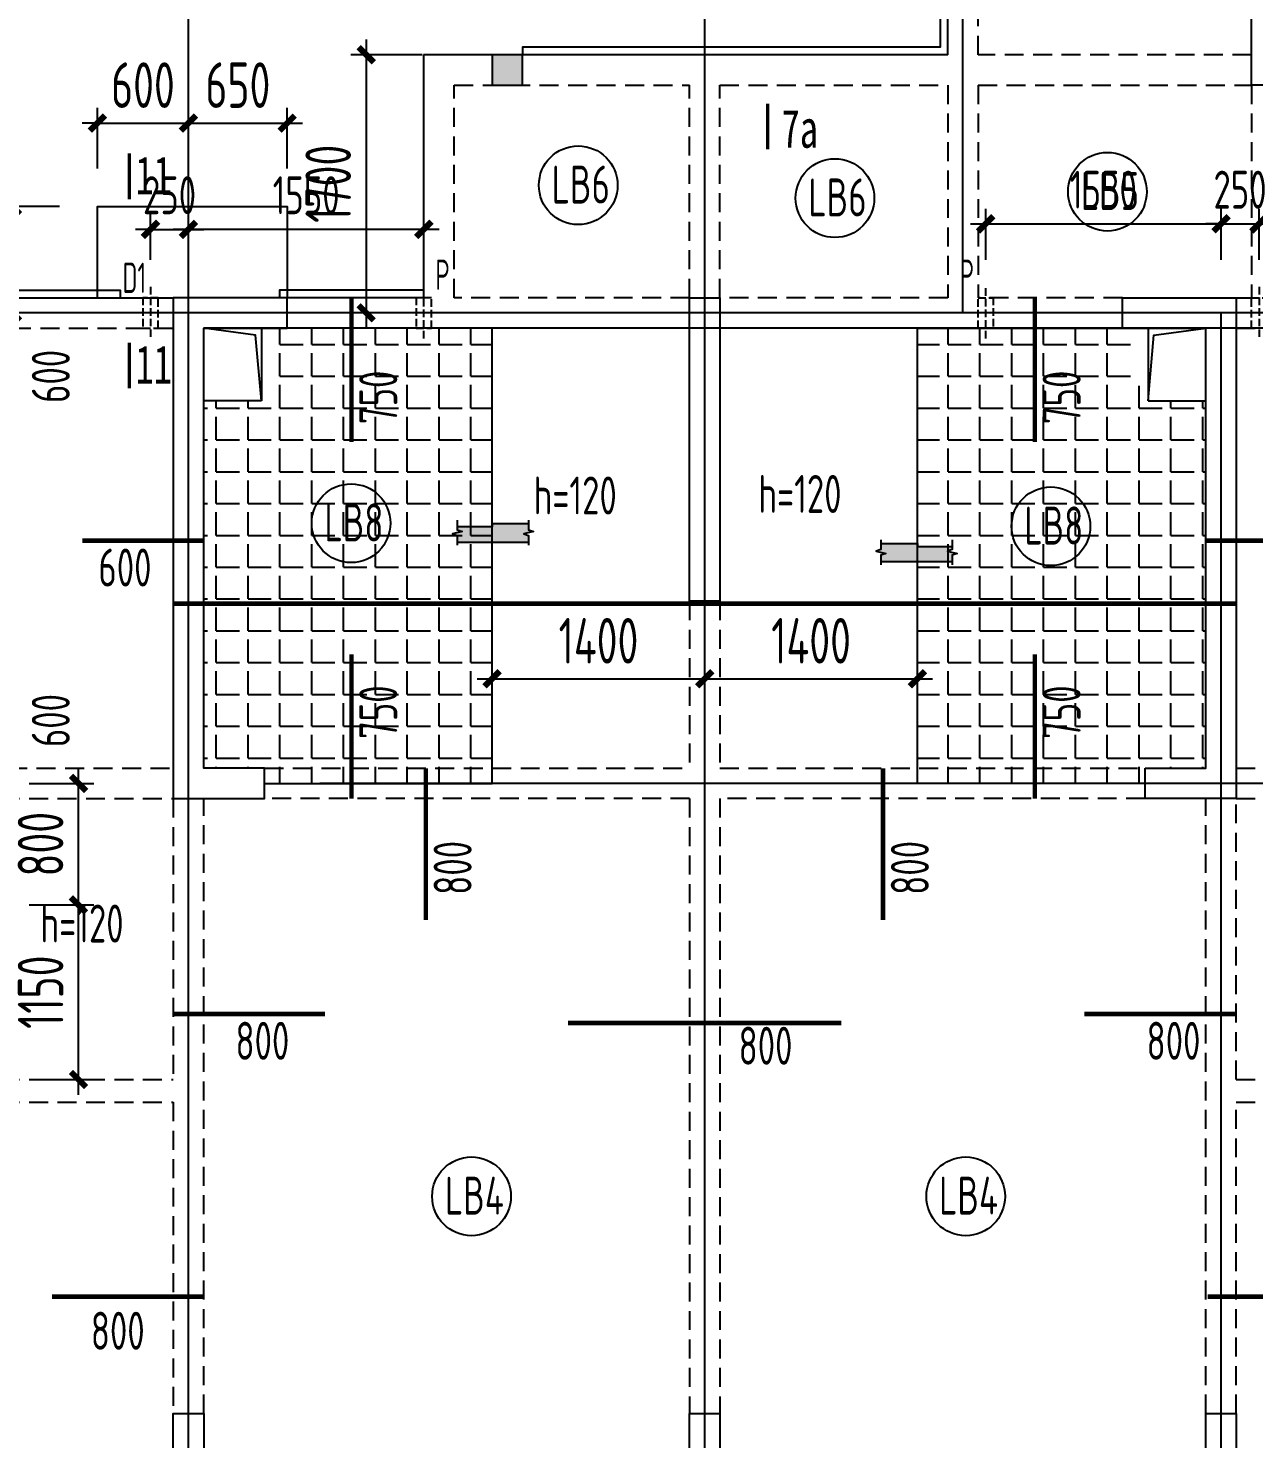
# Model space of a CAD drawing. Header units: millimetres. Extents: x -133666 to 880576, y -269375 to 86941.
# Drawn here: x 180144 to 188215, y 2392 to 11684 of the extents above; entities that cross this region are included whole.
import ezdxf
from ezdxf.enums import TextEntityAlignment as Align

# ---------------------------------------------------------------- set-up
doc = ezdxf.new("R2010")
doc.units = ezdxf.units.MM
doc.header["$LTSCALE"] = 1000
for name, pattern in [('CENTER', [50.8, 31.75, -6.35, 6.35, -6.35]), ('DASH', [0.35, 0.25, -0.1]), ('HIDDEN2', [0.1875, 0.125, -0.0625])]:
    doc.linetypes.add(name, pattern=pattern)
doc.layers.get('0').update_dxf_attribs({"linetype": 'CONTINUOUS'})
doc.layers.get('Defpoints').update_dxf_attribs({"color": 6, "linetype": 'CONTINUOUS'})
for name, color, linetype in [('A-线脚看线', 9, 'CONTINUOUS'), ('A-设备穿墙洞', 161, 'CONTINUOUS'), ('AXIS', 253, 'CENTER'), ('DIM', 3, 'CONTINUOUS'), ('DIM1', 3, 'CONTINUOUS'), ('JG1', 3, 'CONTINUOUS'), ('填充', 8, 'CONTINUOUS'), ('墙', 6, 'CONTINUOUS'), ('挑板', 3, 'CONTINUOUS'), ('板筋', 6, 'CONTINUOUS'), ('柱', 2, 'CONTINUOUS'), ('梁', 4, 'HIDDEN2'), ('模板线', 3, 'CONTINUOUS'), ('洞口', 5, 'CONTINUOUS'), ('钢筋_文字', 7, 'CONTINUOUS'), ('钢筋长度标注', 7, 'CONTINUOUS')]:
    doc.layers.add(name, color=color, linetype=linetype)
doc.styles.add('TSSD_BOLD', font='tssdeng2.shx', dxfattribs={"width": 0.7, "height": 250, "bigfont": 'CHINA.shx'})
doc.styles.add('TSSD_Dimension', font='tssdeng.shx', dxfattribs={"width": 0.7, "bigfont": 'Hztxt.shx'})
doc.styles.add('ZZ', font='tssdeng.shx', dxfattribs={"width": 0.7, "bigfont": 'tssdchn.shx'})
doc.styles.add('zzt', font='tssdeng.shx', dxfattribs={"width": 0.7, "height": 300, "bigfont": 'tssdchn.shx'})
doc.styles.add('钢筋长度', font='tssdeng.shx', dxfattribs={"width": 0.7, "height": 300, "bigfont": 'tssdchn.shx'})
doc.styles.add('黑体', font='simhei.ttf')
doc.dimstyles.new('TSSD_100_100', dxfattribs={"dimtxt": 300, "dimasz": 100, "dimexe": 100, "dimexo": 250, "dimgap": 100, "dimtad": 1, "dimdec": 0, "dimzin": 0, "dimdsep": 46, "dimtxsty": 'ZZ', "dimblk": 'ARCHTICK', "dimcen": 0, "dimdle": 100, "dimclrd": 256, "dimclrt": 7, "dimadec": 0, "dimazin": 0, "dimtfac": 1, "dimtdec": 0, "dimtix": 1, "dimtmove": 2, "dimatfit": 3, "dimfxl": 0, "dimtolj": 1, "dimtzin": 0, "dimarcsym": 0})
pattern_1 = [(0, (164200, 1008.83), (0, 209.55), [152.4, -57.15]), (90, (164200, 1008.83), (-209.55, 1e-14), [152.4, -57.15])]

# ---------------------------------------------------------------- blocks, each defined once
blk = doc.blocks.new('_ArchTick')
at = {"color": 0, "linetype": 'ByBlock', "const_width": 0.4}
blk.add_lwpolyline([(-0.5, -0.5), (0.5, 0.5)], dxfattribs=at)
blk = doc.blocks.new('*D1048')
at = {"layer": 'Defpoints', "color": 0, "transparency": 16777216}
for p in [(184600, 7398.8), (183200, 6808.8), (184600, 6808.8)]:
    blk.add_point(p, dxfattribs=at)
at = {"layer": 'DIM', "color": 0, "lineweight": -2, "transparency": 16777216}
for p, q in [((183200, 7058.8), (183200, 7498.8)), ((184600, 7058.8), (184600, 7498.8))]:
    blk.add_line(p, q, dxfattribs=at)
at = {"layer": 'DIM', "lineweight": -2, "transparency": 16777216}
blk.add_line((183100, 7398.8), (184700, 7398.8), dxfattribs=at)
at = {"layer": 'DIM', "lineweight": -2, "transparency": 16777216, "xscale": 100, "yscale": 100, "zscale": 100, "rotation": 180}
blk.add_blockref('_ArchTick', (183200, 7398.8), dxfattribs=at)
at = {"layer": 'DIM', "lineweight": -2, "transparency": 16777216, "xscale": 100, "yscale": 100, "zscale": 100}
blk.add_blockref('_ArchTick', (184600, 7398.8), dxfattribs=at)
at = {"layer": 'DIM', "color": 7, "transparency": 16777216, "insert": (183900, 7648.8), "char_height": 300, "attachment_point": 5, "style": 'ZZ'}
blk.add_mtext('\\A1;1400', dxfattribs=at)
blk = doc.blocks.new('*D1049')
at = {"layer": 'Defpoints', "color": 0, "transparency": 16777216}
for p in [(186000, 7398.8), (184600, 6808.8), (186000, 6808.8)]:
    blk.add_point(p, dxfattribs=at)
at = {"layer": 'DIM', "color": 0, "lineweight": -2, "transparency": 16777216}
for p, q in [((184600, 7058.8), (184600, 7498.8)), ((186000, 7058.8), (186000, 7498.8))]:
    blk.add_line(p, q, dxfattribs=at)
at = {"layer": 'DIM', "lineweight": -2, "transparency": 16777216}
blk.add_line((184500, 7398.8), (186100, 7398.8), dxfattribs=at)
at = {"layer": 'DIM', "lineweight": -2, "transparency": 16777216, "xscale": 100, "yscale": 100, "zscale": 100, "rotation": 180}
blk.add_blockref('_ArchTick', (184600, 7398.8), dxfattribs=at)
at = {"layer": 'DIM', "lineweight": -2, "transparency": 16777216, "xscale": 100, "yscale": 100, "zscale": 100}
blk.add_blockref('_ArchTick', (186000, 7398.8), dxfattribs=at)
at = {"layer": 'DIM', "color": 7, "transparency": 16777216, "insert": (185300, 7648.8), "char_height": 300, "attachment_point": 5, "style": 'ZZ'}
blk.add_mtext('\\A1;1400', dxfattribs=at)
blk = doc.blocks.new('*D1063')
at = {"layer": 'Defpoints', "color": 0, "transparency": 16777216}
for p in [(183400, 12108.8), (182750, 11508.8), (183400, 11508.8)]:
    blk.add_point(p, dxfattribs=at)
at = {"layer": 'DIM', "color": 0, "lineweight": -2, "transparency": 16777216}
for p, q in [((182750, 11758.8), (182750, 12208.8)), ((183400, 11758.8), (183400, 12208.8))]:
    blk.add_line(p, q, dxfattribs=at)
at = {"layer": 'DIM', "lineweight": -2, "transparency": 16777216}
blk.add_line((182650, 12108.8), (183500, 12108.8), dxfattribs=at)
at = {"layer": 'DIM', "lineweight": -2, "transparency": 16777216, "xscale": 100, "yscale": 100, "zscale": 100, "rotation": 180}
blk.add_blockref('_ArchTick', (182750, 12108.8), dxfattribs=at)
at = {"layer": 'DIM', "lineweight": -2, "transparency": 16777216, "xscale": 100, "yscale": 100, "zscale": 100}
blk.add_blockref('_ArchTick', (183400, 12108.8), dxfattribs=at)
at = {"layer": 'DIM', "color": 7, "transparency": 16777216, "insert": (183075, 12358.8), "char_height": 300, "attachment_point": 5, "style": 'ZZ'}
blk.add_mtext('\\A1;650', dxfattribs=at)
blk = doc.blocks.new('*D1064')
at = {"layer": 'Defpoints', "color": 0, "transparency": 16777216}
for p in [(182988, 11508.8), (182370, 9808.8), (182988, 9808.8)]:
    blk.add_point(p, dxfattribs=at)
at = {"layer": 'DIM', "lineweight": -2, "transparency": 16777216}
blk.add_line((182370, 11608.8), (182370, 9708.8), dxfattribs=at)
at = {"layer": 'DIM', "color": 0, "lineweight": -2, "transparency": 16777216}
for p, q in [((182738, 11508.8), (182270, 11508.8)), ((182738, 9808.8), (182270, 9808.8))]:
    blk.add_line(p, q, dxfattribs=at)
at = {"layer": 'DIM', "lineweight": -2, "transparency": 16777216, "xscale": 100, "yscale": 100, "zscale": 100}
for p, rotation in [((182370, 11508.8), 90), ((182370, 9808.8), 270)]:
    blk.add_blockref('_ArchTick', p, dxfattribs=dict(at, rotation=rotation))
at = {"layer": 'DIM', "color": 7, "transparency": 16777216, "insert": (182120, 10658.8), "char_height": 300, "attachment_point": 5, "rotation": 90, "style": 'ZZ'}
blk.add_mtext('\\A1;1700', dxfattribs=at)
blk = doc.blocks.new('*D1068')
at = {"layer": 'Defpoints', "color": 0, "transparency": 16777216}
for p in [(181200, 11058.8), (180600.1, 10508.8), (181200, 10508.8)]:
    blk.add_point(p, dxfattribs=at)
at = {"layer": 'DIM', "color": 0, "lineweight": -2, "transparency": 16777216}
for p, q in [((180600.1, 10758.8), (180600.1, 11158.8)), ((181200, 10758.8), (181200, 11158.8))]:
    blk.add_line(p, q, dxfattribs=at)
at = {"layer": 'DIM', "lineweight": -2, "transparency": 16777216}
for p, q in [((180600.1, 11058.8), (180500.1, 11058.8)), ((180600.1, 11058.8), (181200, 11058.8)), ((181200, 11058.8), (181300, 11058.8))]:
    blk.add_line(p, q, dxfattribs=at)
at = {"layer": 'DIM', "lineweight": -2, "transparency": 16777216, "xscale": 100, "yscale": 100, "zscale": 100}
blk.add_blockref('_ArchTick', (180600.1, 11058.8), dxfattribs=at)
at = {"layer": 'DIM', "lineweight": -2, "transparency": 16777216, "xscale": 100, "yscale": 100, "zscale": 100, "rotation": 180}
blk.add_blockref('_ArchTick', (181200, 11058.8), dxfattribs=at)
at = {"layer": 'DIM', "color": 7, "transparency": 16777216, "insert": (180900, 11308.8), "char_height": 300, "attachment_point": 5, "style": 'ZZ'}
blk.add_mtext('\\A1;600', dxfattribs=at)
blk = doc.blocks.new('*D1069')
at = {"layer": 'Defpoints', "color": 0, "transparency": 16777216}
for p in [(181850.1, 11058.8), (181200, 10508.8), (181850.1, 10508.8)]:
    blk.add_point(p, dxfattribs=at)
at = {"layer": 'DIM', "color": 0, "lineweight": -2, "transparency": 16777216}
for p, q in [((181200, 10758.8), (181200, 11158.8)), ((181850.1, 10758.8), (181850.1, 11158.8))]:
    blk.add_line(p, q, dxfattribs=at)
at = {"layer": 'DIM', "lineweight": -2, "transparency": 16777216}
blk.add_line((181100, 11058.8), (181950.1, 11058.8), dxfattribs=at)
at = {"layer": 'DIM', "lineweight": -2, "transparency": 16777216, "xscale": 100, "yscale": 100, "zscale": 100, "rotation": 180}
blk.add_blockref('_ArchTick', (181200, 11058.8), dxfattribs=at)
at = {"layer": 'DIM', "lineweight": -2, "transparency": 16777216, "xscale": 100, "yscale": 100, "zscale": 100}
blk.add_blockref('_ArchTick', (181850.1, 11058.8), dxfattribs=at)
at = {"layer": 'DIM', "color": 7, "transparency": 16777216, "insert": (181525, 11308.8), "char_height": 300, "attachment_point": 5, "style": 'ZZ'}
blk.add_mtext('\\A1;650', dxfattribs=at)
blk = doc.blocks.new('*D1070')
at = {"layer": 'Defpoints', "color": 0, "transparency": 16777216}
for p in [(180600.1, 10508.8), (180040, 9808.8), (180600.1, 9808.8)]:
    blk.add_point(p, dxfattribs=at)
at = {"layer": 'DIM', "lineweight": -2, "transparency": 16777216}
blk.add_line((180040, 10608.8), (180040, 9708.8), dxfattribs=at)
at = {"layer": 'DIM', "color": 0, "lineweight": -2, "transparency": 16777216}
for p, q in [((180350.1, 10508.8), (179940, 10508.8)), ((180350.1, 9808.8), (179940, 9808.8))]:
    blk.add_line(p, q, dxfattribs=at)
at = {"layer": 'DIM', "lineweight": -2, "transparency": 16777216, "xscale": 100, "yscale": 100, "zscale": 100}
for p, rotation in [((180040, 10508.8), 90), ((180040, 9808.8), 270)]:
    blk.add_blockref('_ArchTick', p, dxfattribs=dict(at, rotation=rotation))
at = {"layer": 'DIM', "color": 7, "transparency": 16777216, "insert": (179790, 10158.8), "char_height": 300, "attachment_point": 5, "rotation": 90, "style": 'ZZ'}
blk.add_mtext('\\A1;700', dxfattribs=at)
blk = doc.blocks.new('$1292675')
at = {"layer": 'JG1'}
blk.add_hatch(color=8, dxfattribs=at).paths.add_polyline_path([(502.1, 20), (502.1, 63.7), (470, 74.2), (534.2, 90.8), (502.1, 101.2), (502.1, 140), (262.1, 140), (262.1, 120), (32.1, 120), (32.1, 101.2), (64.2, 90.8), (0, 74.2), (32.1, 63.7), (32.1, 20)])
for p, q in [((262.1, 120), (32.1, 120)), ((502.1, 140), (262.1, 140)), ((262.1, 140), (262.1, 120)), ((32.1, 20), (502.1, 20))]:
    blk.add_line(p, q, dxfattribs=at)
for points in [[(32.1, 165), (32.1, 101.2), (64.2, 90.8), (0, 74.2), (32.1, 63.7), (32.1, 0)], [(502.1, 165), (502.1, 101.2), (534.2, 90.8), (470, 74.2), (502.1, 63.7), (502.1, 0)]]:
    blk.add_lwpolyline(points, dxfattribs=at)
blk = doc.blocks.new('*D1148')
at = {"layer": 'Defpoints', "color": 0, "transparency": 16777216}
for p in [(179900.5, 5908.8), (180475.8, 5908.8), (179900.5, 4758.8)]:
    blk.add_point(p, dxfattribs=at)
at = {"layer": 'DIM', "lineweight": -2, "transparency": 16777216}
blk.add_line((180475.8, 4658.8), (180475.8, 6008.8), dxfattribs=at)
at = {"layer": 'DIM', "color": 0, "lineweight": -2, "transparency": 16777216}
for p, q in [((180150.5, 5908.8), (180575.8, 5908.8)), ((180150.5, 4758.8), (180575.8, 4758.8))]:
    blk.add_line(p, q, dxfattribs=at)
at = {"layer": 'DIM', "lineweight": -2, "transparency": 16777216, "xscale": 100, "yscale": 100, "zscale": 100}
for p, rotation in [((180475.8, 5908.8), 90), ((180475.8, 4758.8), 270)]:
    blk.add_blockref('_ArchTick', p, dxfattribs=dict(at, rotation=rotation))
at = {"layer": 'DIM', "color": 7, "transparency": 16777216, "insert": (180225.8, 5333.8), "char_height": 300, "attachment_point": 5, "rotation": 90, "style": 'ZZ'}
blk.add_mtext('\\A1;1150', dxfattribs=at)
blk = doc.blocks.new('*D1149')
at = {"layer": 'Defpoints', "color": 0, "transparency": 16777216}
for p in [(179900.5, 6708.8), (180475.8, 6708.8), (179900.5, 5908.8)]:
    blk.add_point(p, dxfattribs=at)
at = {"layer": 'DIM', "lineweight": -2, "transparency": 16777216}
blk.add_line((180475.8, 5808.8), (180475.8, 6808.8), dxfattribs=at)
at = {"layer": 'DIM', "color": 0, "lineweight": -2, "transparency": 16777216}
for p, q in [((180150.5, 6708.8), (180575.8, 6708.8)), ((180150.5, 5908.8), (180575.8, 5908.8))]:
    blk.add_line(p, q, dxfattribs=at)
at = {"layer": 'DIM', "lineweight": -2, "transparency": 16777216, "xscale": 100, "yscale": 100, "zscale": 100}
for p, rotation in [((180475.8, 6708.8), 90), ((180475.8, 5908.8), 270)]:
    blk.add_blockref('_ArchTick', p, dxfattribs=dict(at, rotation=rotation))
at = {"layer": 'DIM', "color": 7, "transparency": 16777216, "insert": (180225.8, 6308.8), "char_height": 300, "attachment_point": 5, "rotation": 90, "style": 'ZZ'}
blk.add_mtext('\\A1;800', dxfattribs=at)
blk = doc.blocks.new('$1901069')
at = {"layer": '模板线', "color": 4, "const_width": 22.7}
for points in [[(0, 1176.6), (0, 874.2)], [(32.2, 302.4), (32.2, 0)]]:
    blk.add_lwpolyline(points, dxfattribs=at)
at = {"layer": '模板线', "color": 0, "style": '黑体', "width": 0.7}
for p in [(211.1, 1025.9), (243.3, 137.7)]:
    blk.add_text('7a', height=252, dxfattribs=at).set_placement(p, align=Align.MIDDLE_CENTER)
blk = doc.blocks.new('$18727')
at = {"layer": '模板线', "color": 4, "const_width": 22.7}
for points in [[(0, 1548.7), (0, 1246.3)], [(0, 302.4), (0, 0)]]:
    blk.add_lwpolyline(points, dxfattribs=at)
at = {"layer": '模板线', "color": 0, "style": '黑体', "width": 0.7}
for p in [(160, 1404.3), (160, 158)]:
    blk.add_text('11', height=252, dxfattribs=at).set_placement(p, align=Align.MIDDLE_CENTER)
blk = doc.blocks.new('$1642317')
at = {"layer": '洞口'}
for points in [[(17380, 2170), (17000, 2170), (17000, 2650), (17380, 2650)], [(23220, 2170), (23600, 2170), (23600, 2650), (23220, 2650)]]:
    blk.add_lwpolyline(points, close=True, dxfattribs=at)
for points in [[(17380, 2170), (17342, 2602), (17000, 2650)], [(23220, 2170), (23258, 2602), (23600, 2650)]]:
    blk.add_lwpolyline(points, dxfattribs=at)
blk = doc.blocks.new('$1783196')
at = {"layer": 'AXIS'}
for p, q in [((22234.9, 3480), (22234.9, 27859.5)), ((25634.9, 3480), (25634.9, 27859.5)), ((27334.9, 14788.3), (27334.9, 27859.5)), ((46034.9, 14788.3), (4360, 14788.3)), ((29034.9, 3480), (29034.9, 14788.4)), ((54849.9, 14688.3), (4360, 14688.3)), ((54849.9, 11688.3), (4360, 11688.3))]:
    blk.add_line(p, q, dxfattribs=at)
blk = doc.blocks.new('$1466424')
at = {"layer": '板筋', "const_width": 30}
for points in [[(18173.3, 9653.7), (18173.3, 10603.7)], [(22673.7, 9653.7), (22673.7, 10603.7)], [(16400, 9002.7), (17200, 9002.7)], [(23800.1, 9002.6), (24600.1, 9002.6)], [(17000, 8588.3), (24000, 8588.3)], [(18173.3, 7303.7), (18173.3, 8253.7)], [(22673.7, 7303.7), (22673.7, 8253.7)], [(18663.1, 6503.7), (18663.1, 7503.7)], [(21674.2, 6503.7), (21674.2, 7503.7)], [(16999.9, 5885), (17999.9, 5885)], [(23000, 5885.1), (24000, 5885.1)], [(19600.1, 5826.3), (21400.1, 5826.3)], [(16200.1, 4022.7), (17200.1, 4022.7)], [(23812.3, 4022.8), (24812.3, 4022.8)]]:
    blk.add_lwpolyline(points, dxfattribs=at)
at = {"layer": '钢筋_文字'}
for centre in [(19666.7, 11344.2, 0), (23151.5, 11301.8, 0), (21357.2, 11259.4, 0), (18170.4, 9117.9, 0), (22779.5, 9097.9, 0), (18963.8, 4684.1, 0), (22218.3, 4684.1, 0)]:
    blk.add_circle(centre, 259.2, dxfattribs=at)
at = {"layer": '钢筋_文字', "style": 'TSSD_BOLD', "width": 0.7}
for s, p in [('LB6', (19491.7, 11224, 0)), ('LB5', (22976.5, 11181.6, 0)), ('LB6', (21182.2, 11139.2, 0)), ('LB8', (17995.4, 8997.8, 0)), ('LB8', (22604.5, 8977.8, 0)), ('LB4', (18788.8, 4563.9, 0)), ('LB4', (22043.3, 4563.9, 0))]:
    blk.add_text(s, height=250, dxfattribs=at).set_placement(p)
at = {"layer": '钢筋_文字', "color": 7, "linetype": 'Continuous', "style": 'TSSD_BOLD', "width": 0.7}
for p in [(19265.9, 9175.8, 0), (20745.9, 9185.8, 0), (16018, 6355.8, 0)]:
    blk.add_text(' h=120', height=250, dxfattribs=at).set_placement(p)
at = {"layer": '钢筋长度标注', "style": '钢筋长度', "width": 0.7}
for s, p in [('600', (16318.1, 9910.4)), ('750', (18474.8, 9770.4)), ('750', (22975.2, 9770.4)), ('750', (18474.8, 7697)), ('750', (22975.2, 7697)), ('600', (16318.1, 7643.4)), ('800', (18964.6, 6670.4)), ('800', (21975.7, 6670.4))]:
    blk.add_text(s, height=250, rotation=90, dxfattribs=at).set_placement(p)
for s, p in [('600', (16506.7, 8701.1)), ('800', (17409.2, 5583.5)), ('800', (20722.6, 5551.3)), ('800', (23409.3, 5583.6)), ('800', (16456.7, 3673.6))]:
    blk.add_text(s, height=250, dxfattribs=at).set_placement(p)
blk = doc.blocks.new('*D1161')
at = {"layer": 'Defpoints', "color": 0, "transparency": 16777216}
for p in [(184600, 12108.8), (183400, 11508.8), (184600, 11508.8)]:
    blk.add_point(p, dxfattribs=at)
at = {"layer": 'DIM', "color": 0, "lineweight": -2, "transparency": 16777216}
for p, q in [((183400, 11758.8), (183400, 12208.8)), ((184600, 11758.8), (184600, 12208.8))]:
    blk.add_line(p, q, dxfattribs=at)
at = {"layer": 'DIM', "lineweight": -2, "transparency": 16777216}
blk.add_line((183300, 12108.8), (184700, 12108.8), dxfattribs=at)
at = {"layer": 'DIM', "lineweight": -2, "transparency": 16777216, "xscale": 100, "yscale": 100, "zscale": 100, "rotation": 180}
blk.add_blockref('_ArchTick', (183400, 12108.8), dxfattribs=at)
at = {"layer": 'DIM', "lineweight": -2, "transparency": 16777216, "xscale": 100, "yscale": 100, "zscale": 100}
blk.add_blockref('_ArchTick', (184600, 12108.8), dxfattribs=at)
at = {"layer": 'DIM', "color": 7, "transparency": 16777216, "insert": (184000, 12358.8), "char_height": 300, "attachment_point": 5, "style": 'ZZ'}
blk.add_mtext('\\A1;1200', dxfattribs=at)
blk = doc.blocks.new('$133032')
at = {"layer": '挑板'}
blk.add_lwpolyline([(16500.1, 10700), (16500.1, 11300), (17750.1, 11300), (17750.1, 10700)], dxfattribs=at)
blk = doc.blocks.new('$1457958')
at = {"layer": '柱'}
blk.add_hatch(color=8, dxfattribs=at).paths.add_polyline_path([(0, 200), (0, 0), (200, 0), (200, 200)])
at = {"layer": '柱', "color": 3, "elevation": 0}
blk.add_lwpolyline([(0, 200), (0, 0), (200, 0), (200, 200)], close=True, dxfattribs=at)
blk = doc.blocks.new('$1222607')
at = {"layer": '柱'}
blk.add_blockref('$1457958', (19100, 12100, 0), dxfattribs=at)
blk = doc.blocks.new('$1413619')
at = {"layer": 'A-线脚看线', "color": 5, "elevation": 0}
for points in [[(22100, 14150), (22100, 12300), (19350, 12300), (19350, 12250)], [(15100, 10650), (15100, 10700), (16700, 10700), (16700, 10650)], [(18700.1, 10650), (18700.1, 10700), (17750.1, 10700), (17750.1, 10650)]]:
    blk.add_lwpolyline(points, dxfattribs=at)
blk = doc.blocks.new('$1214067')
at = {"layer": 'A-设备穿墙洞', "linetype": 'DASH', "ltscale": 0.2}
for points in [[(171.5, 9017.2), (171.5, 9352.4)], [(1971.5, 9356.8), (1971.5, 9018.2)], [(4721.5, 6281.4), (4721.5, 5880.8)], [(1971.5, 556.8), (1971.5, 218.2)]]:
    blk.add_lwpolyline(points, dxfattribs=at)
for points in [[(221.5, 9085.4), (121.5, 9085.4), (121.5, 9285.4), (221.5, 9285.4)], [(2021.5, 9085.4), (1921.5, 9085.4), (1921.5, 9285.4), (2021.5, 9285.4)], [(4796.5, 6185.4), (4646.5, 6185.4), (4646.5, 5985.4), (4796.5, 5985.4)], [(2021.5, 285.4), (1921.5, 285.4), (1921.5, 485.4), (2021.5, 485.4)]]:
    blk.add_lwpolyline(points, close=True, dxfattribs=at)
at = {"layer": 'A-设备穿墙洞', "linetype": 'DASH', "ltscale": 0.2, "elevation": 0}
for points in [[(1521.5, 285.4), (1421.5, 285.4), (1421.5, 485.4), (1521.5, 485.4)], [(1721.5, 85.4), (1721.5, 185.4), (1821.5, 185.4), (1821.5, 85.4)]]:
    blk.add_lwpolyline(points, close=True, dxfattribs=at)
for points in [[(1471.5, 556.8), (1471.5, 218.2)], [(1892.9, 135.4), (1654.4, 135.4)]]:
    blk.add_lwpolyline(points, dxfattribs=at)
at = {"layer": 'A-设备穿墙洞', "color": 7, "linetype": 'DASH', "ltscale": 0.2, "style": 'zzt', "width": 0.6}
for s, p in [('P', (0, 9336.5)), ('D1', (2063.1, 9316.4)), ('PF', (4529.9, 6221.6)), ('D2', (1324.2, 551.4)), ('D1', (2061.5, 528.4)), ('D2', (1468.9, -15.4))]:
    blk.add_text(s, height=200, dxfattribs=at).set_placement(p)
blk = doc.blocks.new('$1427617')
at = {"layer": 'A-设备穿墙洞', "linetype": 'DASH', "ltscale": 0.2, "elevation": 0}
for points in [[(2825, 9356.8), (2825, 9018.2)], [(4625, 9017.2), (4625, 9352.4)], [(75, 6281.4), (75, 5880.8)], [(2825, 556.8), (2825, 218.2)]]:
    blk.add_lwpolyline(points, dxfattribs=at)
for points in [[(2775, 9085.4), (2875, 9085.4), (2875, 9285.4), (2775, 9285.4)], [(4575, 9085.4), (4675, 9085.4), (4675, 9285.4), (4575, 9285.4)], [(0, 6185.4), (150, 6185.4), (150, 5985.4), (0, 5985.4)], [(2775, 285.4), (2875, 285.4), (2875, 485.4), (2775, 485.4)]]:
    blk.add_lwpolyline(points, close=True, dxfattribs=at)
at = {"layer": 'A-设备穿墙洞', "linetype": 'DASH', "ltscale": 0.2}
for points in [[(3275, 285.4), (3375, 285.4), (3375, 485.4), (3275, 485.4)], [(3075, 85.4), (3075, 185.4), (2975, 185.4), (2975, 85.4)]]:
    blk.add_lwpolyline(points, close=True, dxfattribs=at)
for points in [[(3325, 556.8), (3325, 218.2)], [(2903.6, 135.4), (3142.1, 135.4)]]:
    blk.add_lwpolyline(points, dxfattribs=at)
at = {"layer": 'A-设备穿墙洞', "color": 7, "linetype": 'DASH', "ltscale": 0.2, "style": 'zzt', "width": 0.6}
for s, p in [('D1', (2640.3, 9316.4, 0)), ('P', (4700.5, 9336.5, 0)), ('PF', (132.1, 6221.6, 0)), ('D1', (2649.1, 528.4, 0)), ('D2', (3350.6, 536, 0)), ('D2', (3220.2, -15.4, 0))]:
    blk.add_text(s, height=200, dxfattribs=at).set_placement(p)
blk = doc.blocks.new('*D998')
at = {"layer": 'Defpoints', "color": 0, "transparency": 16777216}
for p in [(18000.2, 9897.7), (17750.2, 9447.9, 0), (18000.2, 9447.9, 0)]:
    blk.add_point(p, dxfattribs=at)
at = {"layer": 'DIM1', "color": 3, "lineweight": -2, "transparency": 16777216}
for p, q in [((17750.2, 9697.9), (17750.2, 9997.7)), ((18000.2, 9697.9), (18000.2, 9997.7)), ((17750.2, 9897.7), (17650.2, 9897.7)), ((17750.2, 9897.7), (18000.2, 9897.7)), ((18000.2, 9897.7), (18100.2, 9897.7))]:
    blk.add_line(p, q, dxfattribs=at)
at = {"layer": 'DIM1', "color": 3, "lineweight": -2, "transparency": 16777216, "xscale": 100, "yscale": 100, "zscale": 100}
blk.add_blockref('_ArchTick', (17750.2, 9897.7), dxfattribs=at)
at = {"layer": 'DIM1', "color": 3, "lineweight": -2, "transparency": 16777216, "xscale": 100, "yscale": 100, "zscale": 100, "rotation": 180}
blk.add_blockref('_ArchTick', (18000.2, 9897.7), dxfattribs=at)
at = {"layer": 'DIM1', "color": 7, "transparency": 16777216, "insert": (17875.2, 10122.7), "char_height": 250, "attachment_point": 5, "style": 'TSSD_Dimension'}
blk.add_mtext('\\A1;250', dxfattribs=at)
blk = doc.blocks.new('*D999')
at = {"layer": 'Defpoints', "color": 0, "transparency": 16777216}
for p in [(18000.2, 9897.7), (18000.2, 9447.9, 0), (19550.2, 9447.9, 0)]:
    blk.add_point(p, dxfattribs=at)
at = {"layer": 'DIM1', "color": 3, "lineweight": -2, "transparency": 16777216}
for p, q in [((18000.2, 9697.9), (18000.2, 9997.7)), ((19550.2, 9697.9), (19550.2, 9997.7)), ((19650.2, 9897.7), (17900.2, 9897.7))]:
    blk.add_line(p, q, dxfattribs=at)
at = {"layer": 'DIM1', "color": 3, "lineweight": -2, "transparency": 16777216, "xscale": 100, "yscale": 100, "zscale": 100, "rotation": 180}
blk.add_blockref('_ArchTick', (18000.2, 9897.7), dxfattribs=at)
at = {"layer": 'DIM1', "color": 3, "lineweight": -2, "transparency": 16777216, "xscale": 100, "yscale": 100, "zscale": 100}
blk.add_blockref('_ArchTick', (19550.2, 9897.7), dxfattribs=at)
at = {"layer": 'DIM1', "color": 7, "transparency": 16777216, "insert": (18775.2, 10122.7), "char_height": 250, "attachment_point": 5, "style": 'TSSD_Dimension'}
blk.add_mtext('\\A1;1550', dxfattribs=at)
blk = doc.blocks.new('*D1000')
at = {"layer": 'Defpoints', "color": 0, "transparency": 16777216}
for p in [(24800.2, 9934.1), (23250.1, 9447.9, 0), (24800.2, 9447.9, 0)]:
    blk.add_point(p, dxfattribs=at)
at = {"layer": 'DIM1', "color": 3, "lineweight": -2, "transparency": 16777216}
for p, q in [((23250.1, 9697.9), (23250.1, 10034.1)), ((24800.2, 9697.9), (24800.2, 10034.1)), ((23150.1, 9934.1), (24900.2, 9934.1))]:
    blk.add_line(p, q, dxfattribs=at)
at = {"layer": 'DIM1', "color": 3, "lineweight": -2, "transparency": 16777216, "xscale": 100, "yscale": 100, "zscale": 100, "rotation": 180}
blk.add_blockref('_ArchTick', (23250.1, 9934.1), dxfattribs=at)
at = {"layer": 'DIM1', "color": 3, "lineweight": -2, "transparency": 16777216, "xscale": 100, "yscale": 100, "zscale": 100}
blk.add_blockref('_ArchTick', (24800.2, 9934.1), dxfattribs=at)
at = {"layer": 'DIM1', "color": 7, "transparency": 16777216, "insert": (24025.1, 10159.1), "char_height": 250, "attachment_point": 5, "style": 'TSSD_Dimension'}
blk.add_mtext('\\A1;1550', dxfattribs=at)
blk = doc.blocks.new('*D1001')
at = {"layer": 'Defpoints', "color": 0, "transparency": 16777216}
for p in [(25050.2, 9934.1), (24800.2, 9447.9, 0), (25050.2, 9447.9, 0)]:
    blk.add_point(p, dxfattribs=at)
at = {"layer": 'DIM1', "color": 3, "lineweight": -2, "transparency": 16777216}
for p, q in [((24800.2, 9697.9), (24800.2, 10034.1)), ((25050.2, 9697.9), (25050.2, 10034.1)), ((24800.2, 9934.1), (24700.2, 9934.1)), ((24800.2, 9934.1), (25050.2, 9934.1)), ((25050.2, 9934.1), (25150.2, 9934.1))]:
    blk.add_line(p, q, dxfattribs=at)
at = {"layer": 'DIM1', "color": 3, "lineweight": -2, "transparency": 16777216, "xscale": 100, "yscale": 100, "zscale": 100}
blk.add_blockref('_ArchTick', (24800.2, 9934.1), dxfattribs=at)
at = {"layer": 'DIM1', "color": 3, "lineweight": -2, "transparency": 16777216, "xscale": 100, "yscale": 100, "zscale": 100, "rotation": 180}
blk.add_blockref('_ArchTick', (25050.2, 9934.1), dxfattribs=at)
at = {"layer": 'DIM1', "color": 7, "transparency": 16777216, "insert": (24925.2, 10159.1), "char_height": 250, "attachment_point": 5, "style": 'TSSD_Dimension'}
blk.add_mtext('\\A1;250', dxfattribs=at)
blk = doc.blocks.new('$1186913')
at = {"layer": 'A-设备穿墙洞'}
for name, p in [('$1427617', (14925.2, 162.5)), ('$1214067', (23078.6, 162.5, 0))]:
    blk.add_blockref(name, p, dxfattribs=at)
at = {"layer": 'DIM1'}
for base, p1, p2, picture, middle in [((24800.2, 9934.1), (23250.1, 9447.9, 0), (24800.2, 9447.9, 0), '*D1000', (24025.1, 10159.1)), ((25050.2, 9934.1), (24800.2, 9447.9, 0), (25050.2, 9447.9, 0), '*D1001', (24925.2, 10159.1)), ((18000.2, 9897.7), (17750.2, 9447.9, 0), (18000.2, 9447.9, 0), '*D998', (17875.2, 10122.7)), ((18000.2, 9897.7), (19550.2, 9447.9, 0), (18000.2, 9447.9, 0), '*D999', (18775.2, 10122.7))]:
    dim = blk.add_linear_dim(base=base, p1=p1, p2=p2, dimstyle='TSSD_100_100', dxfattribs=at)
    dim.commit()
    dim.dimension.update_dxf_attribs({"geometry": picture, "text_midpoint": middle})

msp = doc.modelspace()

# ---------------------------------------------------------------- hatches: boundary and pattern name
at = {"layer": '填充', "linetype": 'Continuous'}
h = msp.add_hatch(dxfattribs=at)
h.set_pattern_fill('ANGLE', color=256, scale=30, style=0)
h.set_pattern_definition(pattern_1)
h.paths.add_polyline_path([(181671.2, 9328.8), (181680, 9228.8), (181300, 9228.8), (181300, 6808.8), (183200, 6808.8), (183200, 9708.8), (181780, 9708.8), (181780, 9328.8)])
h = msp.add_hatch(dxfattribs=at)
h.set_pattern_fill('ANGLE', color=256, scale=30, style=0)
h.set_pattern_definition(pattern_1)
h.paths.add_polyline_path([(187900, 9228.8), (187520, 9228.8), (187528.8, 9328.8), (187420, 9328.8), (187420, 9708.8), (186000, 9708.8), (186000, 6808.8), (187900, 6808.8)])
h = msp.add_hatch(dxfattribs=at)
h.set_pattern_fill('ANGLE', color=256, scale=30, style=0)
h.set_pattern_definition(pattern_1)
h.paths.add_polyline_path([(183200, 6708.8), (183200, 6808.8), (181700, 6808.8), (181700, 6708.8)])
h = msp.add_hatch(dxfattribs=at)
h.set_pattern_fill('ANGLE', color=256, scale=30, style=0)
h.set_pattern_definition(pattern_1)
h.paths.add_polyline_path([(186000, 6808.8), (186000, 6708.8), (187500, 6708.8), (187500, 6808.8)])

# ---------------------------------------------------------------- linework, layer by layer
at = {"layer": '墙'}
for points in [[(188200, 13108.8), (188200, 13808.8), (190700, 13808.8), (190700, 11308.8), (188200, 11308.8), (188200, 12008.8), (188400, 12008.8), (188400, 11508.8), (190500, 11508.8), (190500, 13608.8), (188400, 13608.8), (188400, 13108.8)], [(181700, 6808.8), (181300, 6808.8), (181300, 9708.8), (181850, 9708.8), (181850, 9908.8), (181100, 9908.8), (181100, 6608.8), (181300, 6608.8), (181700, 6608.8)], [(184500, 9908.8), (184700, 9908.8), (184700, 7908.8), (184500, 7908.8), (184500, 9708.8)], [(187500, 6808.8), (187900, 6808.8), (187900, 9708.8), (187350, 9708.8), (187350, 9908.8), (188100, 9908.8), (188100, 6608.8), (187900, 6608.8), (187500, 6608.8)], [(181100, 1108.8), (181100, 2558.8), (181300, 2558.8), (181300, 908.8), (180200, 908.8), (180200, 1108.8)], [(187900, 2558.8), (188100, 2558.8), (188100, 1108.8), (189000, 1108.8), (189000, 908.8), (187900, 908.8)]]:
    msp.add_lwpolyline(points, close=True, dxfattribs=at)
for points in [[(184500, 9708.8), (184500, 9708.8)], [(184300, 908.8), (184300, 1108.8), (184500, 1108.8), (184500, 2558.8), (184700, 2558.8), (184700, 1108.8), (184900, 1108.8), (184900, 908.8), (184300, 908.8), (184700, 908.8)]]:
    msp.add_lwpolyline(points, dxfattribs=at)
at = {"layer": '梁', "linetype": 'Continuous'}
for p, q in [((186200, 11508.8), (186200, 13408.8)), ((186200, 11508.8), (182748, 11508.8)), ((182750, 9908.8), (182750, 11508.8)), ((179100, 9908.8), (181100, 9908.8)), ((182750, 9908.8), (181850, 9908.8)), ((183200, 9708.8), (181300, 9708.8, 0)), ((183200, 6708.8), (183200, 9708.8)), ((181700, 6708.8), (183200, 6708.8))]:
    msp.add_line(p, q, dxfattribs=at)
at = {"layer": '梁'}
for p, q in [((186400, 11508.8), (186400, 13408.8)), ((188200, 11508.8), (186400, 11508.8)), ((182950, 9908.8), (182950, 11308.8)), ((182950, 11308.8), (184500, 11308.8)), ((184500, 9908.8), (184500, 11308.8)), ((184700, 9908.8), (184700, 11308.8)), ((184700, 11308.8), (186200, 11308.8)), ((186200, 11308.8), (186200, 9908.8)), ((186400, 11308.8), (186400, 9908.8)), ((186400, 11308.8), (188200, 11308.8)), ((188200, 11308.8), (188200, 9908.8)), ((184500, 9908.8), (182950, 9908.8)), ((186200, 9908.8), (184700, 9908.8)), ((187350, 9908.8), (186400, 9908.8)), ((188100, 9908.8), (190000, 9908.8)), ((179100, 9708.8), (181100, 9708.8)), ((184500, 9708.8), (181850, 9708.8)), ((187350, 9708.8), (184700, 9708.8)), ((188100, 9708.8), (190000, 9708.8)), ((184500, 7908.8), (184500, 6808.8)), ((184700, 7908.8), (184700, 6808.8)), ((178700, 6808.8), (181100, 6808.8)), ((181700, 6808.8), (184500, 6808.8)), ((184700, 6808.8), (187500, 6808.8)), ((188100, 6808.8), (190500, 6808.8)), ((177900, 6608.8), (181200, 6608.8)), ((181100, 6608.8), (181100, 4758.8)), ((181300, 2558.8), (181300, 6608.8)), ((184500, 6608.8), (181700, 6608.8)), ((184500, 6608.8), (184500, 2558.8)), ((187500, 6608.8), (184700, 6608.8)), ((184700, 6608.8), (184700, 2558.8)), ((187900, 2558.8), (187900, 6608.8)), ((188100, 4758.8), (188100, 6608.8)), ((188100, 6608.8), (191300, 6608.8)), ((177900, 4758.8), (181100, 4758.8)), ((188100, 4758.8), (191300, 4758.8)), ((177900, 4608.8), (181100, 4608.8)), ((181100, 4608.8), (181100, 2558.8)), ((188100, 2558.8), (188100, 4608.8)), ((188100, 4608.8), (191300, 4608.8))]:
    msp.add_line(p, q, dxfattribs=at)
at = {"layer": '梁', "linetype": 'Continuous'}
msp.add_lwpolyline([(187500, 6708.8), (186000, 6708.8), (186000, 9708.8), (187900, 9708.8)], dxfattribs=at)

# ---------------------------------------------------------------- block references
at = {"layer": 'A-设备穿墙洞'}
msp.add_blockref('$1186913', (163199.8, 461, 0), dxfattribs=at)
at = {"layer": 'JG1'}
msp.add_blockref('$1292675', (182937.9, 8278.8), dxfattribs=at)
at = {"layer": 'JG1', "xscale": -1}
msp.add_blockref('$1292675', (186262.1, 8148.8), dxfattribs=at)
at = {"layer": '填充', "linetype": 'Continuous'}
msp.add_blockref('$1783196', (158965.1, -4979.5), dxfattribs=at)
at = {"layer": '挑板'}
for name, p in [('$1413619', (164050, -741.2, 0)), ('$133032', (164100, -791.2))]:
    msp.add_blockref(name, p, dxfattribs=at)
at = {"layer": '柱'}
msp.add_blockref('$1222607', (164100, -791.2), dxfattribs=at)
at = {"layer": '模板线'}
for name, p in [('$1901069', (184982, 10885)), ('$18727', (180810.9, 9310.7))]:
    msp.add_blockref(name, p, dxfattribs=at)
at = {"layer": '洞口'}
msp.add_blockref('$1642317', (164300, 7058.8, 0), dxfattribs=at)
at = {"layer": '钢筋长度标注'}
msp.add_blockref('$1466424', (164100, -694.9), dxfattribs=at)

# ---------------------------------------------------------------- dimensions: what is measured, and where the dimension line sits
at = {"layer": 'DIM'}
for base, p1, p2, picture, middle in [((183400, 12108.8), (182750, 11508.8), (183400, 11508.8), '*D1063', (183075, 12358.8)), ((184600, 12108.8), (183400, 11508.8), (184600, 11508.8), '*D1161', (184000, 12358.8)), ((181200, 11058.8), (180600.1, 10508.8), (181200, 10508.8), '*D1068', (180900, 11308.8)), ((181850.1, 11058.8), (181200, 10508.8), (181850.1, 10508.8), '*D1069', (181525, 11308.8)), ((184600, 7398.8), (183200, 6808.8), (184600, 6808.8), '*D1048', (183900, 7648.8)), ((186000, 7398.8), (184600, 6808.8), (186000, 6808.8), '*D1049', (185300, 7648.8))]:
    dim = msp.add_linear_dim(base=base, p1=p1, p2=p2, dimstyle='TSSD_100_100', dxfattribs=at)
    dim.commit()
    dim.dimension.update_dxf_attribs({"geometry": picture, "text_midpoint": middle})
for base, p1, p2, picture, middle in [((182370, 9808.8), (182988, 11508.8), (182988, 9808.8), '*D1064', (182120, 10658.8)), ((180040, 9808.8), (180600.1, 10508.8), (180600.1, 9808.8), '*D1070', (179790, 10158.8)), ((180475.8, 6708.8), (179900.5, 5908.8), (179900.5, 6708.8), '*D1149', (180225.8, 6308.8)), ((180475.8, 5908.8), (179900.5, 4758.8), (179900.5, 5908.8), '*D1148', (180225.8, 5333.8))]:
    dim = msp.add_linear_dim(base=base, p1=p1, p2=p2, angle=90, dimstyle='TSSD_100_100', dxfattribs=at)
    dim.commit()
    dim.dimension.update_dxf_attribs({"geometry": picture, "text_midpoint": middle})

doc.saveas('drawing.dxf')
